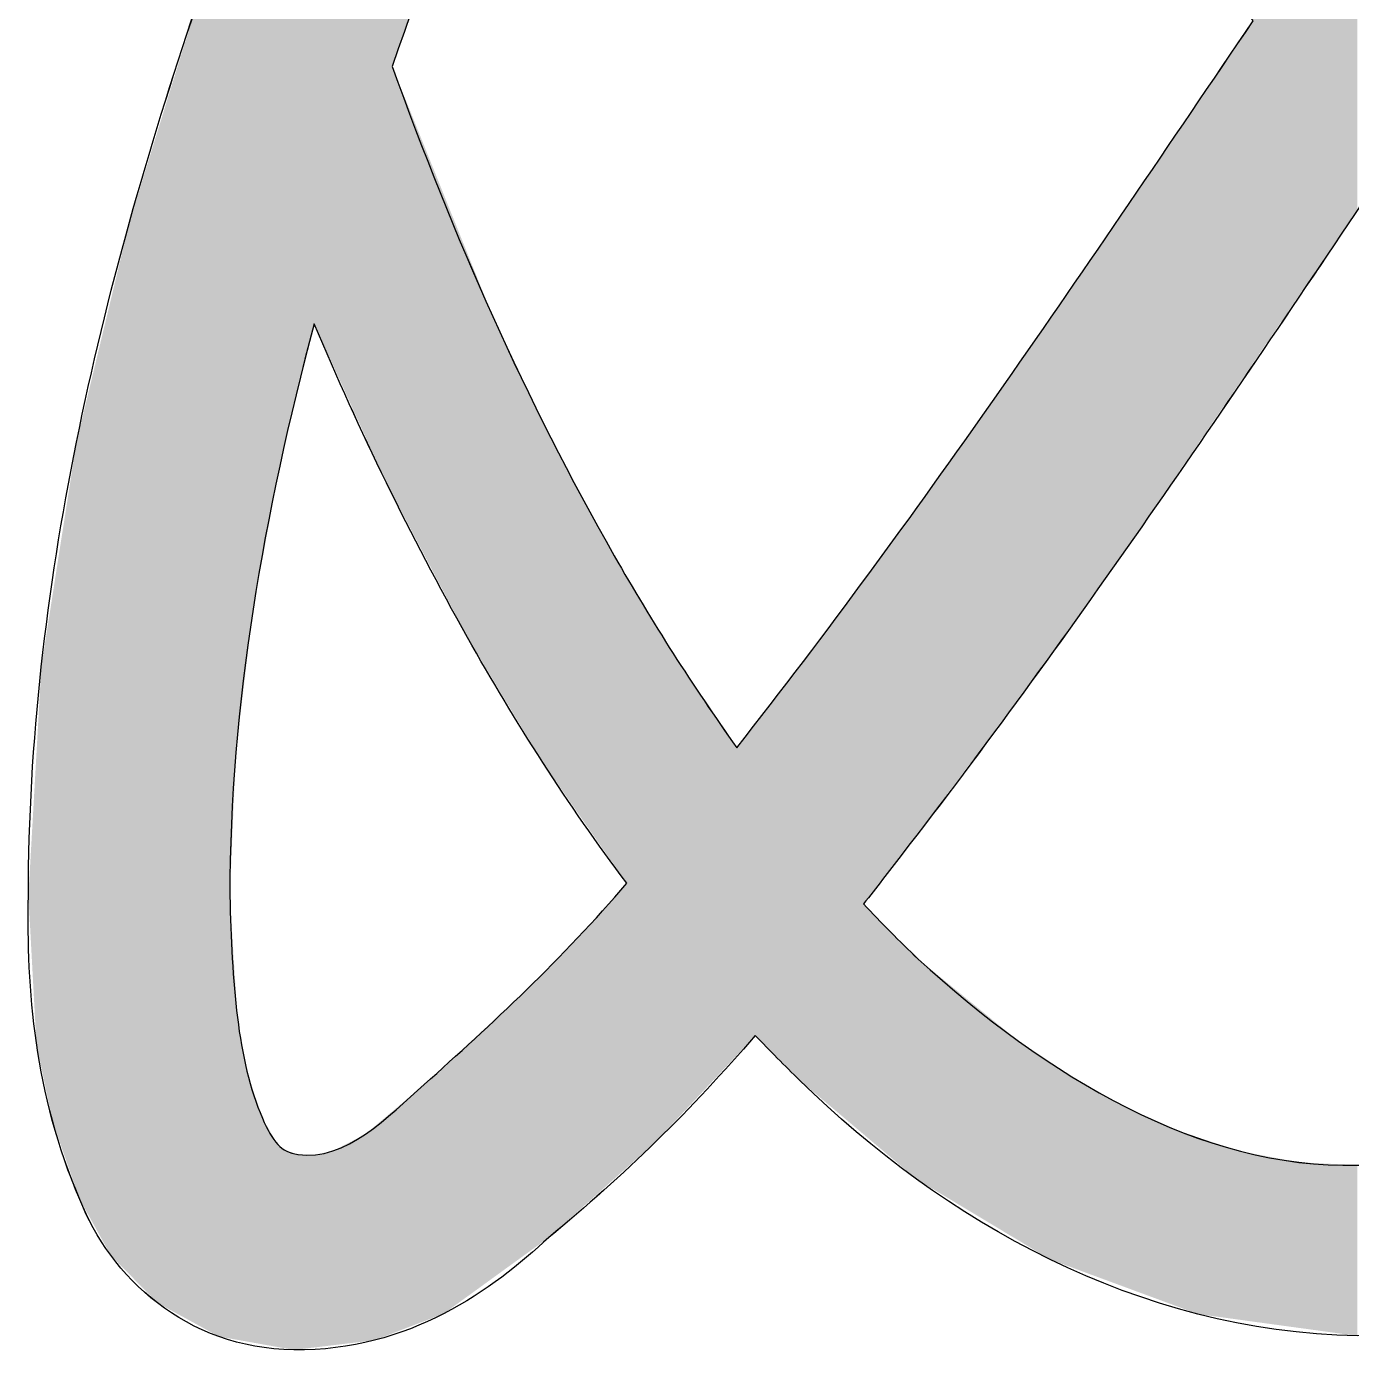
# Model space of a CAD drawing. Extents: x 0 to 50.4, y 0 to 50.
# Drawn here: x 0.05 to 25.2, y 0.04 to 25.2 of the extents above; entities that cross this region are included whole.
import ezdxf

# ---------------------------------------------------------------- set-up
doc = ezdxf.new("R2010")
doc.units = 0
doc.layers.add('LAYER_1', color=7, linetype='CONTINUOUS')

# ---------------------------------------------------------------- blocks, each defined once
blk = doc.blocks.new('BLOCK_2')
at = {"layer": 'LAYER_1'}
blk.add_open_spline([(47.658, 16.953), (47.944, 14.802), (48.274, 11.767), (48.112, 8.697), (48.022, 7.164), (47.88, 5.394), (47.143, 4.01), (46.751, 3.333), (46.085, 2.68), (45.501, 2.82), (44.513, 2.803), (43.587, 3.598), (42.491, 4.452), (41.147, 5.592), (39.972, 6.887), (38.802, 8.331), (40.094, 9.985), (41.258, 11.733), (42.283, 13.56), (44.27, 17.048), (45.856, 20.732), (47.129, 24.496), (48.952, 29.828), (50.337, 35.469), (50.362, 41.279), (50.403, 43.033), (50.266, 45.021), (49.424, 46.982), (48.868, 48.404), (47.481, 49.73), (45.501, 49.762), (43.38, 49.795), (41.8, 48.643), (40.739, 47.671), (39.431, 46.61), (38.213, 45.444), (37.099, 44.186), (36.803, 44.495), (36.501, 44.797), (36.193, 45.092), (33.416, 47.816), (29.623, 49.931), (25.311, 50.019), (21, 49.919), (17.224, 47.79), (14.461, 45.062), (14.084, 44.698), (13.718, 44.323), (13.361, 43.939), (12.248, 45.214), (11.028, 46.395), (9.716, 47.468), (8.658, 48.424), (7.137, 49.539), (5.122, 49.517), (3.275, 49.493), (1.957, 48.242), (1.413, 46.888), (0.583, 44.985), (0.446, 43.026), (0.474, 41.279), (0.474, 35.889), (1.662, 30.631), (3.281, 25.617), (3.269, 25.597), (3.267, 25.577), (3.26, 25.557), (1.453, 20.205), (0.089, 14.536), (0.083, 8.697), (0.047, 6.937), (0.196, 4.927), (1.058, 2.932), (1.631, 1.467), (3.065, 0.104), (5.123, 0.074), (7.305, 0.044), (8.907, 1.226), (9.962, 2.209), (11.379, 3.372), (12.69, 4.656), (13.881, 6.044), (14.157, 5.755), (14.439, 5.47), (14.727, 5.191), (17.453, 2.514), (21.14, 0.421), (25.311, 0.34), (29.482, 0.407), (33.186, 2.486), (35.926, 5.158), (36.388, 5.596), (36.825, 6.054), (37.252, 6.518), (38.483, 5.185), (39.771, 3.958), (41.209, 2.882), (42.353, 1.959), (43.802, 1.113), (45.501, 1.102), (47.036, 1.243), (48.066, 2.299), (48.489, 3.412), (49.208, 5.23), (49.188, 7.135), (49.095, 8.698), (48.928, 11.895), (48.227, 14.86), (47.658, 16.953)], degree=3, knots=[0, 0, 0, 0, 1, 1, 1, 2, 2, 2, 3, 3, 3, 4, 4, 4, 5, 5, 5, 6, 6, 6, 7, 7, 7, 8, 8, 8, 9, 9, 9, 10, 10, 10, 11, 11, 11, 12, 12, 12, 13, 13, 13, 14, 14, 14, 15, 15, 15, 16, 16, 16, 17, 17, 17, 18, 18, 18, 19, 19, 19, 20, 20, 20, 21, 21, 21, 22, 22, 22, 23, 23, 23, 24, 24, 24, 25, 25, 25, 26, 26, 26, 27, 27, 27, 28, 28, 28, 29, 29, 29, 30, 30, 30, 31, 31, 31, 32, 32, 32, 33, 33, 33, 34, 34, 34, 35, 35, 35, 36, 36, 36, 36], dxfattribs=at)
blk = doc.blocks.new('BLOCK_5')
at = {"layer": 'LAYER_1'}
blk.add_open_spline([(7.596, 5.113), (6.916, 4.506), (6.105, 3.652), (5.2, 3.784), (4.878, 3.829), (4.721, 4.022), (4.524, 4.475), (4.046, 5.571), (3.945, 7.067), (3.907, 8.697), (3.907, 12.32), (4.547, 15.954), (5.509, 19.556), (6.364, 17.518), (7.335, 15.532), (8.418, 13.602), (9.317, 12.001), (10.318, 10.431), (11.441, 8.933), (10.236, 7.515), (8.853, 6.231), (7.596, 5.113)], degree=3, knots=[0, 0, 0, 0, 1, 1, 1, 2, 2, 2, 3, 3, 3, 4, 4, 4, 5, 5, 5, 6, 6, 6, 7, 7, 7, 7], dxfattribs=at)
blk = doc.blocks.new('BLOCK_6')
at = {"layer": 'LAYER_1'}
blk.add_open_spline([(13.691, 11.71), (13.691, 11.71), (13.53, 11.505), (13.53, 11.505), (12.694, 12.68), (11.918, 13.896), (11.205, 15.149), (9.522, 18.096), (8.142, 21.222), (6.99, 24.442), (8.199, 27.99), (9.68, 31.431), (11.521, 34.655), (12.283, 35.981), (13.097, 37.267), (13.979, 38.481), (17.275, 34.262), (20.294, 29.794), (23.332, 25.306), (20.189, 20.669), (17.089, 16.053), (13.691, 11.71)], degree=3, knots=[0, 0, 0, 0, 1, 1, 1, 2, 2, 2, 3, 3, 3, 4, 4, 4, 5, 5, 5, 6, 6, 6, 7, 7, 7, 7], dxfattribs=at)
blk = doc.blocks.new('BLOCK_7')
at = {"layer": 'LAYER_1'}
blk.add_open_spline([(33.617, 7.527), (31.211, 5.3), (28.283, 3.512), (25.311, 3.582), (22.339, 3.497), (19.395, 5.275), (16.973, 7.495), (16.617, 7.833), (16.272, 8.183), (15.937, 8.542), (16.179, 8.848), (16.415, 9.155), (16.65, 9.462), (19.82, 13.556), (22.695, 17.813), (25.536, 22.048), (25.536, 22.048), (26.246, 21.001), (26.246, 21.001), (28.996, 16.948), (31.609, 13.282), (34.432, 9.811), (34.432, 9.811), (35.065, 9.038), (35.065, 9.038), (34.605, 8.514), (34.121, 8.009), (33.617, 7.527)], degree=3, knots=[0, 0, 0, 0, 1, 1, 1, 2, 2, 2, 3, 3, 3, 4, 4, 4, 5, 5, 5, 6, 6, 6, 7, 7, 7, 8, 8, 8, 9, 9, 9, 9], dxfattribs=at)
blk = doc.blocks.new('*U9')
at = {"layer": 'LAYER_1', "color": 7}
for points in [[(3.545, 0.412), (3.281, 48.978), (3.545, 49.124)], [(3.281, 0.557), (3.281, 48.978), (3.545, 0.412)], [(3.545, 0.412), (3.545, 41.279), (3.657, 0.351)], [(3.657, 0.351), (3.657, 38.573), (3.663, 0.347)], [(3.663, 0.347), (3.663, 38.521), (3.7, 0.327)], [(3.7, 0.327), (3.7, 38.209), (3.84, 0.302)], [(3.84, 0.302), (3.84, 37.022), (3.851, 0.3)], [(3.851, 0.3), (3.851, 36.923), (3.907, 0.291)], [(6.99, 16.326), (6.878, 34.264), (6.99, 34.477)], [(6.878, 16.539), (6.651, 33.831), (6.878, 34.264)], [(6.878, 16.539), (6.878, 34.264), (6.99, 16.326)], [(6.651, 17.039), (6.578, 33.693), (6.651, 33.831)], [(6.651, 17.039), (6.651, 33.831), (6.878, 16.539)], [(6.483, 17.41), (5.861, 32.13), (6.483, 33.501)], [(6.511, 17.347), (6.483, 33.501), (6.511, 33.565)], [(6.483, 17.41), (6.483, 33.501), (6.511, 17.347)], [(6.541, 17.281), (6.511, 33.565), (6.541, 33.622)], [(6.511, 17.347), (6.511, 33.565), (6.541, 17.281)], [(6.578, 17.199), (6.541, 33.622), (6.578, 33.693)], [(6.541, 17.281), (6.541, 33.622), (6.578, 17.199)], [(6.578, 17.199), (6.578, 33.693), (6.651, 17.039)], [(5.841, 18.824), (5.535, 31.411), (5.841, 32.086)], [(5.861, 18.78), (5.841, 32.086), (5.861, 32.13)], [(5.841, 18.824), (5.841, 32.086), (5.861, 18.78)], [(5.861, 18.78), (5.861, 32.13), (6.483, 17.41)], [(5.445, 19.288), (5.201, 30.672), (5.445, 31.211)], [(5.509, 19.555), (5.445, 31.211), (5.509, 31.353)], [(5.535, 19.498), (5.509, 31.353), (5.535, 31.411)], [(5.509, 19.555), (5.509, 31.353), (5.535, 19.498)], [(5.535, 19.498), (5.535, 31.411), (5.841, 18.824)], [(5.123, 17.961), (5.117, 30.487), (5.123, 30.5)], [(5.201, 18.282), (5.123, 30.5), (5.201, 30.672)], [(25.311, 21.717), (25.088, 27.898), (25.311, 28.222)], [(3.261, 0.568), (2.779, 23.998), (3.261, 25.557)], [(3.281, 0.557), (3.261, 25.557), (3.281, 25.617)], [(3.261, 0.568), (3.261, 25.557), (3.281, 0.557)], [(23.332, 18.811), (23.187, 25.092), (23.332, 25.305)], [(23.095, 18.461), (22.281, 23.769), (23.095, 24.958)], [(23.187, 18.596), (23.095, 24.958), (23.187, 25.092)], [(6.99, 16.326), (6.99, 24.442), (7.596, 15.17)], [(2.779, 0.831), (2.534, 23.205), (2.779, 23.998)], [(2.779, 0.831), (2.779, 23.998), (3.261, 0.568)], [(22.281, 17.266), (22.186, 23.629), (22.281, 23.769)], [(22.135, 17.052), (22.005, 23.365), (22.135, 23.555)], [(22.186, 17.126), (22.135, 23.555), (22.186, 23.629)], [(2.534, 0.965), (2.159, 21.994), (2.534, 23.205)], [(2.534, 0.965), (2.534, 23.205), (2.779, 0.831)], [(22.005, 16.861), (21.217, 22.212), (22.005, 23.365)], [(7.596, 15.17), (7.596, 22.933), (7.778, 14.823)], [(7.778, 14.823), (7.778, 22.481), (7.822, 14.74)], [(7.822, 14.74), (7.822, 22.372), (7.949, 14.497)], [(21.217, 15.702), (21.099, 22.041), (21.217, 22.212)], [(2.159, 1.347), (2.002, 21.486), (2.159, 21.994)], [(2.159, 1.347), (2.159, 21.994), (2.534, 0.965)], [(7.949, 14.497), (7.949, 22.056), (7.965, 14.467)], [(7.965, 14.467), (7.965, 22.015), (8.082, 14.243)], [(21.099, 15.538), (20.936, 21.801), (21.099, 22.041)], [(8.082, 14.243), (8.082, 21.723), (8.418, 13.602)], [(20.832, 15.162), (20.085, 20.557), (20.832, 21.65)], [(20.936, 15.308), (20.832, 21.65), (20.936, 21.801)], [(2.002, 1.507), (1.962, 21.318), (2.002, 21.486)], [(2.002, 1.507), (2.002, 21.486), (2.159, 1.347)], [(1.962, 1.548), (1.646, 20.005), (1.962, 21.318)], [(1.962, 1.548), (1.962, 21.318), (2.002, 1.507)], [(8.418, 13.602), (8.418, 20.888), (8.77, 13.018)], [(20.085, 14.114), (19.892, 20.275), (20.085, 20.557)], [(19.892, 13.844), (19.478, 19.67), (19.892, 20.275)], [(1.646, 1.871), (1.412, 19.037), (1.646, 20.005)], [(1.646, 1.871), (1.646, 20.005), (1.962, 1.548)], [(8.77, 13.018), (8.77, 20.013), (8.898, 12.804)], [(8.898, 12.804), (8.898, 19.693), (9.018, 12.605)], [(19.478, 13.263), (19.306, 19.418), (19.478, 19.67)], [(9.018, 12.605), (9.018, 19.442), (9.538, 11.741)], [(19.306, 13.021), (19.097, 19.114), (19.306, 19.418)], [(1.412, 2.292), (1.271, 18.449), (1.412, 19.037)], [(1.412, 2.292), (1.412, 19.037), (1.646, 1.871)], [(18.977, 12.56), (18.88, 18.795), (18.977, 18.938)], [(19.097, 12.729), (18.977, 18.938), (19.097, 19.114)], [(18.88, 12.431), (18.752, 18.61), (18.88, 18.795)], [(1.271, 2.548), (1.059, 17.568), (1.271, 18.449)], [(1.271, 2.548), (1.271, 18.449), (1.412, 2.292)], [(18.607, 12.068), (17.227, 16.467), (18.607, 18.397)], [(18.627, 12.095), (18.607, 18.397), (18.627, 18.427)], [(18.752, 12.261), (18.627, 18.427), (18.752, 18.61)], [(9.538, 11.741), (9.538, 18.355), (9.651, 11.553)], [(9.651, 11.553), (9.651, 18.119), (9.678, 11.507)], [(9.678, 11.507), (9.678, 18.061), (9.716, 11.444)], [(9.716, 11.444), (9.716, 17.982), (9.846, 11.229)], [(9.846, 11.229), (9.846, 17.711), (9.962, 11.061)], [(1.059, 2.931), (0.996, 17.31), (1.059, 17.568)], [(1.059, 2.931), (1.059, 17.568), (1.271, 2.548)], [(9.962, 11.061), (9.962, 17.467), (9.999, 11.009)], [(9.999, 11.009), (9.999, 17.391), (10.206, 10.71)], [(0.996, 3.11), (0.912, 16.769), (0.996, 17.31)], [(0.996, 3.11), (0.996, 17.31), (1.059, 2.931)], [(10.206, 10.71), (10.206, 17.005), (10.508, 10.275)], [(0.912, 3.352), (0.685, 15.324), (0.912, 16.769)], [(0.912, 3.352), (0.912, 16.769), (0.996, 3.11)], [(10.508, 10.275), (10.508, 16.444), (11.205, 9.273)], [(17.227, 10.23), (16.973, 16.111), (17.227, 16.467)], [(16.973, 9.891), (16.945, 16.071), (16.973, 16.111)], [(16.945, 9.853), (16.716, 15.751), (16.945, 16.071)], [(16.651, 9.462), (16.341, 15.227), (16.651, 15.66)], [(16.716, 9.548), (16.651, 15.66), (16.716, 15.751)], [(0.685, 4.001), (0.621, 14.915), (0.685, 15.324)], [(0.685, 4.001), (0.685, 15.324), (0.912, 3.352)], [(11.205, 9.273), (11.205, 15.149), (11.407, 8.983)], [(16.341, 9.062), (16.189, 15.014), (16.341, 15.227)], [(0.621, 4.185), (0.537, 14.376), (0.621, 14.915)], [(0.621, 4.185), (0.621, 14.915), (0.685, 4.001)], [(16.189, 8.866), (15.937, 14.681), (16.189, 15.014)], [(11.407, 8.983), (11.407, 14.815), (11.441, 8.933)], [(15.898, 4.2), (14.727, 13.08), (15.898, 14.629)], [(15.937, 4.167), (15.898, 14.629), (15.937, 14.681)], [(15.898, 4.2), (15.898, 14.629), (15.937, 4.167)], [(0.537, 4.427), (0.475, 13.978), (0.537, 14.376)], [(0.537, 4.427), (0.537, 14.376), (0.621, 4.185)], [(0.475, 4.731), (0.328, 13.042), (0.475, 13.978)], [(0.475, 4.731), (0.475, 13.978), (0.537, 4.427)], [(0.328, 5.443), (0.234, 11.365), (0.328, 13.042)], [(0.328, 5.443), (0.328, 13.042), (0.475, 4.731)], [(14.727, 5.191), (14.461, 12.728), (14.727, 13.08)], [(14.727, 5.191), (14.727, 13.08), (15.898, 4.2)], [(14.461, 5.459), (13.979, 12.091), (14.461, 12.728)], [(14.461, 5.459), (14.461, 12.728), (14.727, 5.191)], [(13.979, 5.945), (13.881, 11.961), (13.979, 12.091)], [(13.979, 5.945), (13.979, 12.091), (14.461, 5.459)], [(13.881, 6.044), (13.691, 11.71), (13.881, 11.961)], [(13.881, 6.044), (13.881, 11.961), (13.979, 5.945)], [(13.691, 5.841), (13.53, 11.506), (13.691, 11.71)], [(0.234, 5.903), (0.083, 8.698), (0.234, 11.365)], [(0.234, 5.903), (0.234, 11.365), (0.328, 5.443)], [(11.407, 3.504), (11.205, 8.671), (11.407, 8.895)], [(11.441, 3.535), (11.407, 8.895), (11.441, 8.933)], [(3.907, 0.291), (3.907, 8.698), (3.975, 0.278)], [(11.205, 3.324), (10.508, 7.895), (11.205, 8.671)], [(15.937, 4.167), (15.937, 8.542), (16.189, 3.954)], [(16.189, 3.954), (16.189, 8.287), (16.341, 3.826)], [(16.341, 3.826), (16.341, 8.134), (16.651, 3.564)], [(10.508, 2.699), (10.206, 7.588), (10.508, 7.895)], [(16.651, 3.564), (16.651, 7.82), (16.716, 3.509)], [(3.975, 0.278), (3.975, 7.59), (4.022, 0.27)], [(10.206, 2.428), (9.999, 7.378), (10.206, 7.588)], [(16.716, 3.509), (16.716, 7.755), (16.945, 3.315)], [(9.962, 2.21), (9.846, 7.223), (9.962, 7.341)], [(9.999, 2.242), (9.962, 7.341), (9.999, 7.378)], [(16.945, 3.315), (16.945, 7.524), (16.973, 3.298)], [(16.973, 3.298), (16.973, 7.495), (17.227, 3.145)], [(9.678, 2.004), (9.651, 7.025), (9.678, 7.053)], [(9.716, 2.031), (9.678, 7.053), (9.716, 7.091)], [(9.846, 2.125), (9.716, 7.091), (9.846, 7.223)], [(17.227, 3.145), (17.227, 7.287), (18.607, 2.315)], [(4.022, 0.27), (4.022, 6.847), (4.05, 0.265)], [(9.538, 1.902), (9.018, 6.429), (9.538, 6.91)], [(9.651, 1.984), (9.538, 6.91), (9.651, 7.025)], [(4.05, 0.265), (4.05, 6.386), (4.193, 0.24)], [(8.898, 1.438), (8.77, 6.199), (8.898, 6.318)], [(9.018, 1.525), (8.898, 6.318), (9.018, 6.429)], [(8.77, 1.345), (8.418, 5.874), (8.77, 6.199)], [(18.607, 2.315), (18.607, 6.158), (18.627, 2.303)], [(18.627, 2.303), (18.627, 6.141), (18.752, 2.228)], [(18.752, 2.228), (18.752, 6.039), (18.88, 2.152)], [(8.418, 1.09), (8.082, 5.563), (8.418, 5.874)], [(18.88, 2.152), (18.88, 5.935), (18.977, 2.093)], [(18.977, 2.093), (18.977, 5.87), (19.097, 2.021)], [(19.097, 2.021), (19.097, 5.79), (19.306, 1.895)], [(4.193, 0.24), (4.193, 5.584), (4.231, 0.233)], [(8.082, 0.847), (7.965, 5.454), (8.082, 5.563)], [(19.306, 1.895), (19.306, 5.65), (19.478, 1.792)], [(19.478, 1.792), (19.478, 5.536), (19.892, 1.639)], [(4.231, 0.233), (4.231, 5.368), (4.347, 0.212)], [(7.822, 0.707), (7.778, 5.281), (7.822, 5.322)], [(7.949, 0.756), (7.822, 5.322), (7.949, 5.439)], [(7.965, 0.762), (7.949, 5.439), (7.965, 5.454)], [(7.596, 0.62), (6.99, 4.6), (7.596, 5.113)], [(7.778, 0.69), (7.596, 5.113), (7.778, 5.281)], [(19.892, 1.639), (19.892, 5.259), (20.085, 1.567)], [(20.085, 1.567), (20.085, 5.151), (20.832, 1.291)], [(4.347, 0.212), (4.347, 5.014), (4.471, 0.19)], [(4.471, 0.19), (4.471, 4.635), (4.524, 0.181)], [(6.99, 0.387), (6.878, 4.506), (6.99, 4.6)], [(20.832, 1.291), (20.832, 4.732), (20.936, 1.253)], [(20.936, 1.253), (20.936, 4.674), (21.099, 1.192)], [(21.099, 1.192), (21.099, 4.601), (21.217, 1.149)], [(21.217, 1.149), (21.217, 4.549), (22.005, 0.858)], [(4.524, 0.181), (4.524, 4.475), (4.553, 0.175)], [(4.553, 0.175), (4.553, 4.425), (4.772, 0.136)], [(6.651, 0.257), (6.578, 4.252), (6.651, 4.314)], [(6.878, 0.344), (6.651, 4.314), (6.878, 4.506)], [(4.772, 0.136), (4.772, 4.05), (4.815, 0.129)], [(6.483, 0.237), (5.861, 3.85), (6.483, 4.171)], [(6.511, 0.24), (6.483, 4.171), (6.511, 4.196)], [(6.541, 0.244), (6.511, 4.196), (6.541, 4.221)], [(6.578, 0.248), (6.541, 4.221), (6.578, 4.252)], [(22.005, 0.858), (22.005, 4.198), (22.135, 0.809)], [(22.135, 0.809), (22.135, 4.155), (22.186, 0.791)], [(22.186, 0.791), (22.186, 4.139), (22.281, 0.755)], [(22.281, 0.755), (22.281, 4.108), (23.095, 0.644)], [(4.815, 0.129), (4.815, 3.977), (4.853, 0.122)], [(4.853, 0.122), (4.853, 3.948), (4.986, 0.098)], [(4.986, 0.098), (4.986, 3.847), (5.03, 0.091)], [(5.03, 0.091), (5.03, 3.834), (5.117, 0.075)], [(5.117, 0.075), (5.117, 3.809), (5.123, 0.074)], [(5.841, 0.16), (5.535, 3.778), (5.841, 3.846)], [(5.861, 0.162), (5.841, 3.846), (5.861, 3.85)], [(23.095, 0.644), (23.095, 3.846), (23.187, 0.631)], [(23.187, 0.631), (23.187, 3.828), (23.332, 0.611)], [(23.332, 0.611), (23.332, 3.8), (24.199, 0.492)], [(24.199, 0.492), (24.199, 3.635), (24.247, 0.486)], [(24.247, 0.486), (24.247, 3.633), (25.088, 0.37)], [(25.088, 0.37), (25.088, 3.593), (25.311, 0.34)]]:
    blk.add_solid(points, dxfattribs=at)
at = {"layer": 'LAYER_1', "color": 7, "extrusion": (0, 0, -1)}
for points in [[(-3.657, 0.351), (-3.545, 41.279), (-3.657, 38.573)], [(-3.663, 0.347), (-3.657, 38.573), (-3.663, 38.521)], [(-3.7, 0.327), (-3.663, 38.521), (-3.7, 38.209)], [(-3.84, 0.302), (-3.7, 38.209), (-3.84, 37.022)], [(-3.851, 0.3), (-3.84, 37.022), (-3.851, 36.923)], [(-3.907, 0.291), (-3.851, 36.923), (-3.907, 36.455)], [(-3.907, 8.698), (-3.907, 36.455), (-3.975, 10.325)], [(-3.975, 10.325), (-3.907, 36.455), (-3.975, 35.87)], [(-3.975, 10.325), (-3.975, 35.87), (-4.022, 11.416)], [(-4.022, 11.416), (-3.975, 35.87), (-4.022, 35.618)], [(-4.022, 11.416), (-4.022, 35.618), (-4.05, 11.656)], [(-4.05, 11.656), (-4.022, 35.618), (-4.05, 35.462)], [(-4.05, 11.656), (-4.05, 35.462), (-4.193, 12.844)], [(-4.193, 12.844), (-4.05, 35.462), (-4.193, 34.689)], [(-4.193, 12.844), (-4.193, 34.689), (-4.231, 13.165)], [(-4.231, 13.165), (-4.193, 34.689), (-4.231, 34.48)], [(-4.231, 13.165), (-4.231, 34.48), (-4.347, 14.134)], [(-4.347, 14.134), (-4.231, 34.48), (-4.347, 33.849)], [(-6.99, 24.442), (-6.99, 34.477), (-7.596, 26.111)], [(-4.347, 14.134), (-4.347, 33.849), (-4.471, 14.801)], [(-4.471, 14.801), (-4.347, 33.849), (-4.471, 33.173)], [(-4.471, 14.801), (-4.471, 33.173), (-4.524, 15.082)], [(-4.524, 15.082), (-4.471, 33.173), (-4.524, 32.955)], [(-4.524, 15.082), (-4.524, 32.955), (-4.553, 15.239)], [(-4.553, 15.239), (-4.524, 32.955), (-4.553, 32.833)], [(-4.553, 15.239), (-4.553, 32.833), (-4.772, 16.415)], [(-4.772, 16.415), (-4.553, 32.833), (-4.772, 31.921)], [(-4.772, 16.415), (-4.772, 31.921), (-4.815, 16.646)], [(-4.815, 16.646), (-4.772, 31.921), (-4.815, 31.742)], [(-4.815, 16.646), (-4.815, 31.742), (-4.853, 16.849)], [(-4.853, 16.849), (-4.815, 31.742), (-4.853, 31.585)], [(-4.853, 16.849), (-4.853, 31.585), (-4.986, 17.399)], [(-4.986, 17.399), (-4.853, 31.585), (-4.986, 31.029)], [(-5.445, 19.288), (-5.445, 31.211), (-5.509, 19.555)], [(-4.986, 17.399), (-4.986, 31.029), (-5.03, 17.578)], [(-5.03, 17.578), (-4.986, 31.029), (-5.03, 30.849)], [(-5.03, 17.578), (-5.03, 30.849), (-5.117, 17.936)], [(-5.117, 17.936), (-5.03, 30.849), (-5.117, 30.487)], [(-5.117, 17.936), (-5.117, 30.487), (-5.123, 17.961)], [(-5.123, 17.961), (-5.123, 30.5), (-5.201, 18.282)], [(-5.201, 18.282), (-5.201, 30.672), (-5.445, 19.288)], [(-23.332, 18.811), (-23.332, 30.475), (-24.199, 20.083)], [(-24.199, 20.083), (-23.332, 30.475), (-24.199, 29.204)], [(-24.199, 20.083), (-24.199, 29.204), (-24.247, 20.155)], [(-24.247, 20.155), (-24.199, 29.204), (-24.247, 29.133)], [(-24.247, 20.155), (-24.247, 29.133), (-25.088, 21.39)], [(-25.088, 21.39), (-24.247, 29.133), (-25.088, 27.898)], [(-25.088, 21.39), (-25.088, 27.898), (-25.311, 21.717)], [(-23.095, 18.461), (-23.095, 24.958), (-23.187, 18.596)], [(-23.187, 18.596), (-23.187, 25.092), (-23.332, 18.811)], [(-7.596, 15.17), (-6.99, 24.442), (-7.596, 22.933)], [(-22.281, 17.266), (-22.281, 23.769), (-23.095, 18.461)], [(-22.135, 17.052), (-22.135, 23.555), (-22.186, 17.126)], [(-22.186, 17.126), (-22.186, 23.629), (-22.281, 17.266)], [(-22.005, 16.861), (-22.005, 23.365), (-22.135, 17.052)], [(-7.778, 14.823), (-7.596, 22.933), (-7.778, 22.481)], [(-7.822, 14.74), (-7.778, 22.481), (-7.822, 22.372)], [(-7.949, 14.497), (-7.822, 22.372), (-7.949, 22.056)], [(-21.217, 15.702), (-21.217, 22.212), (-22.005, 16.861)], [(-7.965, 14.467), (-7.949, 22.056), (-7.965, 22.015)], [(-8.082, 14.243), (-7.965, 22.015), (-8.082, 21.723)], [(-21.099, 15.538), (-21.099, 22.041), (-21.217, 15.702)], [(-8.418, 13.602), (-8.082, 21.723), (-8.418, 20.888)], [(-20.832, 15.162), (-20.832, 21.65), (-20.936, 15.308)], [(-20.936, 15.308), (-20.936, 21.801), (-21.099, 15.538)], [(-8.77, 13.018), (-8.418, 20.888), (-8.77, 20.013)], [(-20.085, 14.114), (-20.085, 20.557), (-20.832, 15.162)], [(-19.892, 13.844), (-19.892, 20.275), (-20.085, 14.114)], [(-8.898, 12.804), (-8.77, 20.013), (-8.898, 19.693)], [(-9.018, 12.605), (-8.898, 19.693), (-9.018, 19.442)], [(-19.478, 13.263), (-19.478, 19.67), (-19.892, 13.844)], [(-9.538, 11.741), (-9.018, 19.442), (-9.538, 18.355)], [(-19.306, 13.021), (-19.306, 19.418), (-19.478, 13.263)], [(-18.977, 12.56), (-18.977, 18.938), (-19.097, 12.729)], [(-19.097, 12.729), (-19.097, 19.114), (-19.306, 13.021)], [(-18.88, 12.431), (-18.88, 18.795), (-18.977, 12.56)], [(-18.607, 12.068), (-18.607, 18.397), (-18.627, 12.095)], [(-18.627, 12.095), (-18.627, 18.427), (-18.752, 12.261)], [(-18.752, 12.261), (-18.752, 18.61), (-18.88, 12.431)], [(-9.651, 11.553), (-9.538, 18.355), (-9.651, 18.119)], [(-9.678, 11.507), (-9.651, 18.119), (-9.678, 18.061)], [(-9.716, 11.444), (-9.678, 18.061), (-9.716, 17.982)], [(-9.846, 11.229), (-9.716, 17.982), (-9.846, 17.711)], [(-9.962, 11.061), (-9.846, 17.711), (-9.962, 17.467)], [(-9.999, 11.009), (-9.962, 17.467), (-9.999, 17.391)], [(-10.206, 10.71), (-9.999, 17.391), (-10.206, 17.005)], [(-10.508, 10.275), (-10.206, 17.005), (-10.508, 16.444)], [(-11.205, 9.273), (-10.508, 16.444), (-11.205, 15.149)], [(-17.227, 10.23), (-17.227, 16.467), (-18.607, 12.068)], [(-16.973, 9.891), (-16.973, 16.111), (-17.227, 10.23)], [(-16.945, 9.853), (-16.945, 16.071), (-16.973, 9.891)], [(-16.651, 9.462), (-16.651, 15.66), (-16.716, 9.548)], [(-16.716, 9.548), (-16.716, 15.751), (-16.945, 9.853)], [(-11.407, 8.983), (-11.205, 15.149), (-11.407, 14.815)], [(-16.341, 9.062), (-16.341, 15.227), (-16.651, 9.462)], [(-16.189, 8.866), (-16.189, 15.014), (-16.341, 9.062)], [(-11.441, 8.933), (-11.407, 14.815), (-11.441, 14.758)], [(-11.441, 3.535), (-11.441, 14.758), (-11.521, 3.607)], [(-11.521, 3.607), (-11.441, 14.758), (-11.521, 14.625)], [(-11.521, 3.607), (-11.521, 14.625), (-11.613, 3.69)], [(-11.613, 3.69), (-11.521, 14.625), (-11.613, 14.472)], [(-15.937, 8.542), (-15.937, 14.681), (-16.189, 8.866)], [(-11.613, 3.69), (-11.613, 14.472), (-12.006, 4.042)], [(-12.006, 4.042), (-11.613, 14.472), (-12.006, 13.821)], [(-12.006, 4.042), (-12.006, 13.821), (-12.322, 4.379)], [(-12.322, 4.379), (-12.006, 13.821), (-12.322, 13.298)], [(-12.322, 4.379), (-12.322, 13.298), (-12.705, 4.788)], [(-12.705, 4.788), (-12.322, 13.298), (-12.705, 12.729)], [(-12.705, 4.788), (-12.705, 12.729), (-13.361, 5.488)], [(-13.361, 5.488), (-12.705, 12.729), (-13.361, 11.756)], [(-13.361, 5.488), (-13.361, 11.756), (-13.53, 5.668)], [(-13.53, 5.668), (-13.361, 11.756), (-13.53, 11.506)], [(-13.691, 5.841), (-13.691, 11.71), (-13.881, 6.044)], [(-13.53, 5.668), (-13.53, 11.506), (-13.691, 5.841)], [(-11.407, 3.504), (-11.407, 8.895), (-11.441, 3.535)], [(-3.975, 0.278), (-3.907, 8.698), (-3.975, 7.59)], [(-11.205, 3.324), (-11.205, 8.671), (-11.407, 3.504)], [(-16.189, 3.954), (-15.937, 8.542), (-16.189, 8.287)], [(-16.341, 3.826), (-16.189, 8.287), (-16.341, 8.134)], [(-16.651, 3.564), (-16.341, 8.134), (-16.651, 7.82)], [(-10.508, 2.699), (-10.508, 7.895), (-11.205, 3.324)], [(-16.716, 3.509), (-16.651, 7.82), (-16.716, 7.755)], [(-4.022, 0.27), (-3.975, 7.59), (-4.022, 6.847)], [(-10.206, 2.428), (-10.206, 7.588), (-10.508, 2.699)], [(-16.945, 3.315), (-16.716, 7.755), (-16.945, 7.524)], [(-9.962, 2.21), (-9.962, 7.341), (-9.999, 2.242)], [(-9.999, 2.242), (-9.999, 7.378), (-10.206, 2.428)], [(-16.973, 3.298), (-16.945, 7.524), (-16.973, 7.495)], [(-17.227, 3.145), (-16.973, 7.495), (-17.227, 7.287)], [(-9.678, 2.004), (-9.678, 7.053), (-9.716, 2.031)], [(-9.716, 2.031), (-9.716, 7.091), (-9.846, 2.125)], [(-9.846, 2.125), (-9.846, 7.223), (-9.962, 2.21)], [(-18.607, 2.315), (-17.227, 7.287), (-18.607, 6.158)], [(-4.05, 0.265), (-4.022, 6.847), (-4.05, 6.386)], [(-9.538, 1.902), (-9.538, 6.91), (-9.651, 1.984)], [(-9.651, 1.984), (-9.651, 7.025), (-9.678, 2.004)], [(-4.193, 0.24), (-4.05, 6.386), (-4.193, 5.584)], [(-8.898, 1.438), (-8.898, 6.318), (-9.018, 1.525)], [(-9.018, 1.525), (-9.018, 6.429), (-9.538, 1.902)], [(-8.77, 1.345), (-8.77, 6.199), (-8.898, 1.438)], [(-18.627, 2.303), (-18.607, 6.158), (-18.627, 6.141)], [(-18.752, 2.228), (-18.627, 6.141), (-18.752, 6.039)], [(-18.88, 2.152), (-18.752, 6.039), (-18.88, 5.935)], [(-8.418, 1.09), (-8.418, 5.874), (-8.77, 1.345)], [(-18.977, 2.093), (-18.88, 5.935), (-18.977, 5.87)], [(-19.097, 2.021), (-18.977, 5.87), (-19.097, 5.79)], [(-19.306, 1.895), (-19.097, 5.79), (-19.306, 5.65)], [(-4.231, 0.233), (-4.193, 5.584), (-4.231, 5.368)], [(-8.082, 0.847), (-8.082, 5.563), (-8.418, 1.09)], [(-19.478, 1.792), (-19.306, 5.65), (-19.478, 5.536)], [(-19.892, 1.639), (-19.478, 5.536), (-19.892, 5.259)], [(-4.347, 0.212), (-4.231, 5.368), (-4.347, 5.014)], [(-7.822, 0.707), (-7.822, 5.322), (-7.949, 0.756)], [(-7.949, 0.756), (-7.949, 5.439), (-7.965, 0.762)], [(-7.965, 0.762), (-7.965, 5.454), (-8.082, 0.847)], [(-7.596, 0.62), (-7.596, 5.113), (-7.778, 0.69)], [(-7.778, 0.69), (-7.778, 5.281), (-7.822, 0.707)], [(-20.085, 1.567), (-19.892, 5.259), (-20.085, 5.151)], [(-20.832, 1.291), (-20.085, 5.151), (-20.832, 4.732)], [(-4.471, 0.19), (-4.347, 5.014), (-4.471, 4.635)], [(-4.524, 0.181), (-4.471, 4.635), (-4.524, 4.475)], [(-6.99, 0.387), (-6.99, 4.6), (-7.596, 0.62)], [(-20.936, 1.253), (-20.832, 4.732), (-20.936, 4.674)], [(-21.099, 1.192), (-20.936, 4.674), (-21.099, 4.601)], [(-21.217, 1.149), (-21.099, 4.601), (-21.217, 4.549)], [(-22.005, 0.858), (-21.217, 4.549), (-22.005, 4.198)], [(-4.553, 0.175), (-4.524, 4.475), (-4.553, 4.425)], [(-4.772, 0.136), (-4.553, 4.425), (-4.772, 4.05)], [(-6.651, 0.257), (-6.651, 4.314), (-6.878, 0.344)], [(-6.878, 0.344), (-6.878, 4.506), (-6.99, 0.387)], [(-4.815, 0.129), (-4.772, 4.05), (-4.815, 3.977)], [(-6.483, 0.237), (-6.483, 4.171), (-6.511, 0.24)], [(-6.511, 0.24), (-6.511, 4.196), (-6.541, 0.244)], [(-6.541, 0.244), (-6.541, 4.221), (-6.578, 0.248)], [(-6.578, 0.248), (-6.578, 4.252), (-6.651, 0.257)], [(-22.135, 0.809), (-22.005, 4.198), (-22.135, 4.155)], [(-22.186, 0.791), (-22.135, 4.155), (-22.186, 4.139)], [(-22.281, 0.755), (-22.186, 4.139), (-22.281, 4.108)], [(-23.095, 0.644), (-22.281, 4.108), (-23.095, 3.846)], [(-4.853, 0.122), (-4.815, 3.977), (-4.853, 3.948)], [(-4.986, 0.098), (-4.853, 3.948), (-4.986, 3.847)], [(-5.03, 0.091), (-4.986, 3.847), (-5.03, 3.834)], [(-5.117, 0.075), (-5.03, 3.834), (-5.117, 3.809)], [(-5.123, 0.074), (-5.117, 3.809), (-5.123, 3.807)], [(-5.123, 0.074), (-5.123, 3.807), (-5.201, 0.083)], [(-5.201, 0.083), (-5.123, 3.807), (-5.201, 3.784)], [(-5.201, 0.083), (-5.201, 3.784), (-5.445, 0.113)], [(-5.445, 0.113), (-5.201, 3.784), (-5.445, 3.78)], [(-5.445, 0.113), (-5.445, 3.78), (-5.509, 0.12)], [(-5.509, 0.12), (-5.445, 3.78), (-5.509, 3.779)], [(-5.509, 0.12), (-5.509, 3.779), (-5.535, 0.123)], [(-5.535, 0.123), (-5.509, 3.779), (-5.535, 3.778)], [(-5.535, 0.123), (-5.535, 3.778), (-5.841, 0.16)], [(-5.841, 0.16), (-5.841, 3.846), (-5.861, 0.162)], [(-5.861, 0.162), (-5.861, 3.85), (-6.483, 0.237)], [(-23.187, 0.631), (-23.095, 3.846), (-23.187, 3.828)], [(-23.332, 0.611), (-23.187, 3.828), (-23.332, 3.8)], [(-24.199, 0.492), (-23.332, 3.8), (-24.199, 3.635)], [(-24.247, 0.486), (-24.199, 3.635), (-24.247, 3.633)], [(-25.088, 0.37), (-24.247, 3.633), (-25.088, 3.593)], [(-25.311, 0.34), (-25.088, 3.593), (-25.311, 3.583)]]:
    blk.add_solid(points, dxfattribs=at)
blk = doc.blocks.new('BLOCK_9')
at = {"layer": 'LAYER_1'}
for points, knots in [([(47.658, 16.953), (47.944, 14.802), (48.274, 11.767), (48.112, 8.697), (48.022, 7.164), (47.88, 5.394), (47.143, 4.01), (46.75, 3.334), (46.085, 2.68), (45.501, 2.82), (44.513, 2.804), (43.587, 3.598), (42.491, 4.453), (41.147, 5.591), (39.972, 6.887), (38.802, 8.331), (40.094, 9.985), (41.258, 11.733), (42.283, 13.56), (44.27, 17.048), (45.855, 20.732), (47.129, 24.496), (48.952, 29.829), (50.337, 35.469), (50.362, 41.279), (50.403, 43.034), (50.266, 45.021), (49.424, 46.982), (48.868, 48.404), (47.481, 49.73), (45.501, 49.761), (43.379, 49.796), (41.8, 48.642), (40.739, 47.671), (39.431, 46.61), (38.213, 45.444), (37.099, 44.186), (36.803, 44.495), (36.501, 44.797), (36.193, 45.093), (33.415, 47.816), (29.623, 49.931), (25.311, 50.018), (21, 49.919), (17.224, 47.791), (14.461, 45.062), (14.084, 44.698), (13.718, 44.323), (13.361, 43.939), (12.248, 45.214), (11.029, 46.394), (9.716, 47.468), (8.658, 48.424), (7.137, 49.539), (5.123, 49.516), (3.275, 49.493), (1.957, 48.242), (1.412, 46.888), (0.582, 44.984), (0.446, 43.026), (0.475, 41.279), (0.475, 35.889), (1.662, 30.631), (3.281, 25.617), (3.269, 25.596), (3.267, 25.577), (3.261, 25.557), (1.453, 20.205), (0.089, 14.536), (0.083, 8.698), (0.047, 6.937), (0.196, 4.928), (1.059, 2.931), (1.631, 1.467), (3.065, 0.104), (5.123, 0.074), (7.305, 0.044), (8.907, 1.226), (9.962, 2.21), (11.379, 3.372), (12.69, 4.656), (13.881, 6.044), (14.157, 5.755), (14.439, 5.47), (14.727, 5.191), (17.454, 2.514), (21.14, 0.421), (25.311, 0.34), (29.482, 0.407), (33.186, 2.486), (35.926, 5.158), (36.387, 5.597), (36.825, 6.053), (37.252, 6.518), (38.483, 5.184), (39.771, 3.958), (41.209, 2.883), (42.353, 1.959), (43.802, 1.113), (45.501, 1.102), (47.036, 1.244), (48.066, 2.299), (48.489, 3.413), (49.208, 5.23), (49.188, 7.135), (49.095, 8.698), (48.928, 11.895), (48.227, 14.86), (47.658, 16.953)], [0, 0, 0, 0, 1, 1, 1, 2, 2, 2, 3, 3, 3, 4, 4, 4, 5, 5, 5, 6, 6, 6, 7, 7, 7, 8, 8, 8, 9, 9, 9, 10, 10, 10, 11, 11, 11, 12, 12, 12, 13, 13, 13, 14, 14, 14, 15, 15, 15, 16, 16, 16, 17, 17, 17, 18, 18, 18, 19, 19, 19, 20, 20, 20, 21, 21, 21, 22, 22, 22, 23, 23, 23, 24, 24, 24, 25, 25, 25, 26, 26, 26, 27, 27, 27, 28, 28, 28, 29, 29, 29, 30, 30, 30, 31, 31, 31, 32, 32, 32, 33, 33, 33, 34, 34, 34, 35, 35, 35, 36, 36, 36, 36]), ([(13.691, 11.71), (13.691, 11.71), (13.53, 11.506), (13.53, 11.506), (12.695, 12.68), (11.918, 13.896), (11.205, 15.149), (9.522, 18.095), (8.142, 21.221), (6.99, 24.442), (8.199, 27.99), (9.68, 31.431), (11.521, 34.654), (12.283, 35.98), (13.097, 37.266), (13.979, 38.481), (17.275, 34.263), (20.294, 29.794), (23.332, 25.305), (20.189, 20.669), (17.089, 16.052), (13.691, 11.71)], [0, 0, 0, 0, 1, 1, 1, 2, 2, 2, 3, 3, 3, 4, 4, 4, 5, 5, 5, 6, 6, 6, 7, 7, 7, 7]), ([(33.617, 7.527), (31.211, 5.301), (28.283, 3.512), (25.311, 3.583), (22.339, 3.497), (19.395, 5.275), (16.973, 7.495), (16.617, 7.834), (16.271, 8.183), (15.937, 8.542), (16.18, 8.848), (16.415, 9.155), (16.651, 9.462), (19.82, 13.556), (22.696, 17.813), (25.536, 22.049), (25.536, 22.049), (26.245, 21.001), (26.245, 21.001), (28.996, 16.949), (31.609, 13.282), (34.432, 9.81), (34.432, 9.81), (35.064, 9.038), (35.064, 9.038), (34.605, 8.514), (34.121, 8.01), (33.617, 7.527)], [0, 0, 0, 0, 1, 1, 1, 2, 2, 2, 3, 3, 3, 4, 4, 4, 5, 5, 5, 6, 6, 6, 7, 7, 7, 8, 8, 8, 9, 9, 9, 9]), ([(7.596, 5.113), (6.916, 4.505), (6.105, 3.652), (5.201, 3.784), (4.878, 3.829), (4.721, 4.022), (4.524, 4.475), (4.046, 5.571), (3.945, 7.067), (3.907, 8.698), (3.907, 12.32), (4.547, 15.954), (5.509, 19.555), (6.364, 17.518), (7.335, 15.532), (8.418, 13.602), (9.317, 12.002), (10.318, 10.43), (11.441, 8.933), (10.236, 7.514), (8.853, 6.231), (7.596, 5.113)], [0, 0, 0, 0, 1, 1, 1, 2, 2, 2, 3, 3, 3, 4, 4, 4, 5, 5, 5, 6, 6, 6, 7, 7, 7, 7])]:
    blk.add_open_spline(points, degree=3, knots=knots, dxfattribs=at)
at = {"layer": 'LAYER_1', "color": 7}
blk.add_blockref('*U9', (0, 0), dxfattribs=at)

msp = doc.modelspace()

# ---------------------------------------------------------------- block references
at = {"layer": 'LAYER_1'}
for name in ['BLOCK_2', 'BLOCK_9', 'BLOCK_6', 'BLOCK_7', 'BLOCK_5']:
    msp.add_blockref(name, (0, 0), dxfattribs=at)

doc.saveas('drawing.dxf')
